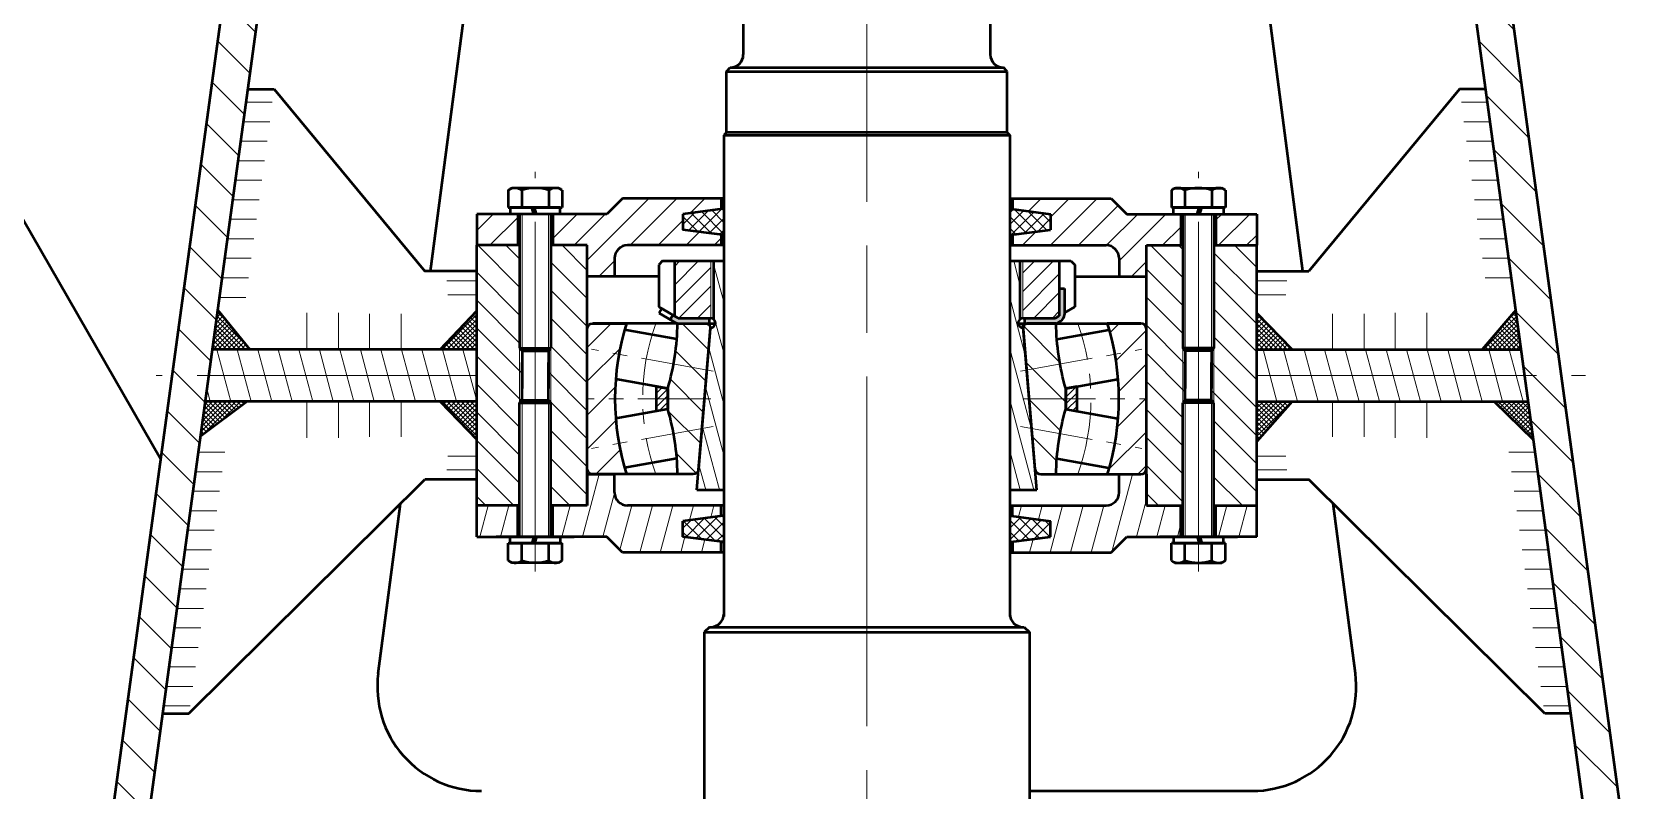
# Model space of a CAD drawing. Header units: millimetres. Extents: x 17368 to 100025, y -24769 to 12950.
# Drawn here: x 45506 to 45583, y -8943.1 to -8906.7 of the extents above; entities that cross this region are included whole.
import ezdxf

# ---------------------------------------------------------------- set-up
doc = ezdxf.new("R2010")
doc.units = ezdxf.units.MM
doc.header["$LTSCALE"] = 2.8
for name, pattern in [('AM_ISO08W050', [18, 12, -1.5, 3, -1.5]), ('AM_ISO08W050x2', [9, 6, -0.75, 1.5, -0.75]), ('CENTER', [2, 1.25, -0.25, 0.25, -0.25])]:
    doc.linetypes.add(name, pattern=pattern)
doc.layers.get('0').update_dxf_attribs({"lineweight": 50})
for name, color, linetype, lineweight in [('AM_0', 7, 'Continuous', 50), ('AM_0N', 7, 'Continuous', 50), ('AM_4', 3, 'Continuous', 15), ('AM_4N', 3, 'Continuous', 15), ('AM_7N', 4, 'AM_ISO08W050', 15), ('bear1', 7, 'Continuous', 15), ('bear2', 7, 'CENTER', 15), ('bhatch', 5, 'Continuous', 15), ('dim', 7, 'Continuous', 15), ('draw', 7, 'Continuous', 15), ('细实线', 5, 'Continuous', 15)]:
    doc.layers.add(name, color=color, linetype=linetype, lineweight=lineweight)
pattern_1 = [(45, (41615.1052, -8536.6062), (-0.280633004, 0.280633004), []), (135, (41615.1052, -8536.6062), (-0.280633004, -0.280633004), [])]
pattern_2 = [(135, (45546.1627, -8927.935), (-0.81384, -0.81384), [])]
pattern_3 = [(225, (45546.1627, -8927.93495), (0.162767, -0.162767), [])]
pattern_4 = [(225, (45546.1627, -8927.935), (0.81384, -0.81384), [])]

msp = doc.modelspace()

# ---------------------------------------------------------------- hatches: boundary and pattern name
at = {"layer": 'bear1', "lineweight": 15}
h = msp.add_hatch(dxfattribs=at)
h.set_pattern_fill('ANSI31', color=256, scale=0.3625, angle=180, style=0)
h.set_pattern_definition(pattern_4)
edge = h.paths.add_edge_path()
edge.add_arc((45546.16271, -8924.30995), 12.10417, 162.5734075, 197.4265925)
edge.add_line((45534.6141, -8927.93495), (45532.98771, -8927.93495))
edge.add_arc((45532.98771, -8927.67245), 0.2625, 180, 270, ccw=False)
edge.add_line((45532.72521, -8927.67245), (45532.72521, -8920.94745))
edge.add_arc((45532.98771, -8920.94745), 0.2625, 90, 180, ccw=False)
edge.add_line((45532.98771, -8920.68495), (45534.6141, -8920.68495))
h = msp.add_hatch(dxfattribs=at)
h.set_pattern_fill('ANSI31', color=256, scale=0.3625, angle=90, style=0)
h.set_pattern_definition(pattern_2)
edge = h.paths.add_edge_path()
edge.add_arc((45524.96118, -8928.12294), 12.10417, 360.8898827, 375.9246285)
edge.add_line((45536.60083, -8924.80188), (45536.60083, -8923.81801))
edge.add_arc((45524.96118, -8920.49696), 12.10417, 344.0753715, 359.1101173)
edge.add_line((45537.06389, -8920.68495), (45538.40021, -8920.68495))
edge.add_arc((45538.40021, -8920.92649), 0.24154, -4.9791058, 90, ccw=False)
edge.add_line((45538.64083, -8920.94745), (45538.08041, -8927.67245))
edge.add_arc((45537.79513, -8927.64868), 0.28628, 270.1824216, 355.2363583, ccw=False)
edge.add_line((45537.79604, -8927.93495), (45537.06389, -8927.93495))
h = msp.add_hatch(dxfattribs=at)
h.set_pattern_fill('ANSI31', color=256, scale=0.3625, angle=90, style=0)
h.set_pattern_definition(pattern_2)
edge = h.paths.add_edge_path()
edge.add_arc((45567.36423, -8928.12294), 12.10417, 164.0753715, 179.1101173, ccw=False)
edge.add_line((45555.72458, -8924.80188), (45555.72458, -8923.81801))
edge.add_arc((45567.36423, -8920.49696), 12.10417, 180.8898827, 195.9246285, ccw=False)
edge.add_line((45555.26152, -8920.68495), (45553.92521, -8920.68495))
edge.add_arc((45553.92521, -8920.92649), 0.24154, 90, 184.9791058)
edge.add_line((45553.68458, -8920.94745), (45554.245, -8927.67245))
edge.add_arc((45554.53028, -8927.64868), 0.28628, 184.7636417, 269.8175784)
edge.add_line((45554.52937, -8927.93495), (45555.26152, -8927.93495))
h = msp.add_hatch(dxfattribs=at)
h.set_pattern_fill('ANSI31', color=256, scale=0.3625, angle=180, style=0)
h.set_pattern_definition(pattern_4)
edge = h.paths.add_edge_path()
edge.add_arc((45546.16271, -8924.30995), 12.10417, 342.5734075, 377.4265925, ccw=False)
edge.add_line((45557.71131, -8927.93495), (45559.33771, -8927.93495))
edge.add_arc((45559.33771, -8927.67245), 0.2625, 270, 360)
edge.add_line((45559.60021, -8927.67245), (45559.60021, -8920.94745))
edge.add_arc((45559.33771, -8920.94745), 0.2625, 360, 450)
edge.add_line((45559.33771, -8920.68495), (45557.71131, -8920.68495))
h = msp.add_hatch(dxfattribs=at)
h.set_pattern_fill('ANSI31', color=256, scale=0.0725, angle=180, style=0)
h.set_pattern_definition(pattern_3)
h.paths.add_polyline_path([(45536.60083, -8924.80188), (45536.05854, -8924.89941), (45536.05854, -8923.72049), (45536.60083, -8923.81801)])
h = msp.add_hatch(dxfattribs=at)
h.set_pattern_fill('ANSI31', color=256, scale=0.0725, angle=180, style=0)
h.set_pattern_definition(pattern_3)
h.paths.add_polyline_path([(45555.72458, -8924.80188), (45556.26687, -8924.89941), (45556.26687, -8923.72049), (45555.72458, -8923.81801)])
at = {"layer": 'bhatch', "lineweight": 15}
h = msp.add_hatch(dxfattribs=at)
h.set_pattern_fill('ANSI31', color=256, scale=0.5, angle=90, style=0)
h.set_pattern_definition([(135, (-21993.8874, -4614.7845), (-1.122532015, -1.122532015), [])])
h.paths.add_polyline_path([(45523.50195, -8857.52245), (45521.73574, -8857.52245), (45517.65176, -8887.45995), (45519.41797, -8887.45995)])
h.paths.add_polyline_path([(45519.41797, -8887.45995), (45517.65176, -8887.45995), (45512.77827, -8923.18495), (45514.54448, -8923.18495)])
h.paths.add_polyline_path([(45509.28771, -8948.77245), (45511.05392, -8948.77245), (45514.54448, -8923.18495), (45512.77827, -8923.18495)])
h.paths.add_polyline_path([(45579.54715, -8923.18495), (45577.78094, -8923.18495), (45581.2715, -8948.77245), (45583.03771, -8948.77245)])
h.paths.add_polyline_path([(45577.78094, -8923.18495), (45579.54715, -8923.18495), (45570.58968, -8857.52245), (45568.82347, -8857.52245)])
at = {"layer": 'draw', "lineweight": 15}
h = msp.add_hatch(dxfattribs=at)
h.set_pattern_fill('ANSI37', color=256, scale=0.125, style=0)
h.set_pattern_definition(pattern_1)
h.paths.add_polyline_path([(45553.10021, -8915.18495), (45553.03771, -8915.18495), (45553.03771, -8916.43495), (45553.10021, -8916.43495), (45554.99914, -8916.18495), (45554.99914, -8915.43495)])
h.paths.add_polyline_path([(45537.32627, -8916.18495), (45539.22521, -8916.43495), (45539.28771, -8916.43495), (45539.28771, -8915.18495), (45539.22521, -8915.18495), (45537.32627, -8915.43495)])
for points in [[(45555.47521, -8920.57929), (45555.29219, -8920.68495), (45553.74171, -8920.68495), (45553.74171, -8920.43495), (45555.22521, -8920.43495), (45555.41271, -8920.3267), (45555.41452, -8919.00583), (45555.6627, -8919.00582), (45555.66271, -8920.25453, -0.26794919)], [(45537.10021, -8920.43495), (45536.84321, -8920.28657), (45536.71821, -8920.50308), (45537.03322, -8920.68495), (45537.06389, -8920.68495), (45538.40021, -8920.68495), (45538.5837, -8920.68495), (45538.5837, -8920.43495)]]:
    msp.add_hatch(color=256, dxfattribs=at).paths.add_polyline_path(points)
h = msp.add_hatch(dxfattribs=at)
h.set_pattern_fill('ANSI37', color=256, scale=0.125, style=0)
h.set_pattern_definition(pattern_1)
h.paths.add_polyline_path([(45537.32627, -8930.18495), (45537.32627, -8930.93495), (45539.22521, -8931.18495), (45539.28771, -8931.18495), (45539.28771, -8929.93495), (45539.22521, -8929.93495)])
h.paths.add_polyline_path([(45553.10021, -8929.93495), (45553.03771, -8929.93495), (45553.03771, -8931.18495), (45553.10021, -8931.18495), (45554.99914, -8930.93495), (45554.99914, -8930.18495)])
at = {"layer": '细实线', "lineweight": 15}
h = msp.add_hatch(dxfattribs=at)
h.set_pattern_fill('ANSI31', color=256, scale=0.3, style=0)
h.set_pattern_definition([(45, (-21993.8874, -4614.7845), (-0.673519209, 0.673519209), [])])
h.paths.add_polyline_path([(45527.41271, -8915.43495), (45527.41271, -8916.93495), (45529.22521, -8916.93495), (45529.38146, -8916.93495), (45529.38146, -8915.43495)])
h.paths.add_polyline_path([(45539.16271, -8916.93495), (45539.16271, -8916.42672), (45537.32627, -8916.18495), (45537.32627, -8915.43495), (45539.16271, -8915.19318), (45539.16271, -8914.68495), (45534.41271, -8914.68495), (45533.66271, -8915.43495), (45531.06896, -8915.43495), (45531.06896, -8916.93495), (45532.72521, -8916.93495), (45532.72521, -8918.43495), (45534.03771, -8918.43495), (45534.03771, -8917.55995, -0.41421356), (45534.66271, -8916.93495)])
h.paths.add_polyline_path([(45557.66271, -8916.93495, -0.41421356), (45558.28771, -8917.55995), (45558.28771, -8918.43495), (45559.60021, -8918.43495), (45559.60021, -8916.93495), (45561.25646, -8916.93495), (45561.25646, -8915.43495), (45558.66271, -8915.43495), (45557.91271, -8914.68495), (45553.16271, -8914.68495), (45553.16271, -8915.19318), (45554.99914, -8915.43495), (45554.99914, -8916.18495), (45553.16271, -8916.42672), (45553.16271, -8916.93495)])
h.paths.add_polyline_path([(45562.94396, -8915.43495), (45562.94396, -8916.93495), (45563.97521, -8916.93495), (45564.91271, -8916.93495), (45564.91271, -8915.43495)])
h = msp.add_hatch(dxfattribs=at)
h.set_pattern_fill('ANSI31', color=256, scale=0.3, angle=90, style=0)
h.set_pattern_definition([(135, (-21993.8874, -4614.7845), (-0.673519209, -0.673519209), [])])
h.paths.add_polyline_path([(45527.41271, -8929.43495), (45529.43771, -8929.43495), (45529.47521, -8929.4133), (45529.47521, -8924.49745), (45529.47521, -8923.18495), (45529.47521, -8916.9566), (45529.43771, -8916.93495), (45528.35021, -8916.93495), (45527.41271, -8916.93495)])
h.paths.add_polyline_path([(45530.97521, -8921.87245), (45530.97521, -8923.18495), (45530.97521, -8929.4133), (45531.01271, -8929.43495), (45532.72521, -8929.43495), (45532.72521, -8916.93495), (45531.01271, -8916.93495), (45530.97521, -8916.9566)])
h.paths.add_polyline_path([(45529.47521, -8923.18495), (45529.47521, -8924.49745), (45529.59361, -8924.37245), (45529.59361, -8922.55995), (45529.59361, -8921.99745), (45529.47521, -8921.87245)])
h.paths.add_polyline_path([(45530.97521, -8921.87245), (45530.8568, -8921.99745), (45530.8568, -8923.80995), (45530.8568, -8924.37245), (45530.97521, -8924.49745), (45530.97521, -8923.18495)])
h.paths.add_polyline_path([(45561.35021, -8916.9566), (45561.31271, -8916.93495), (45559.60021, -8916.93495), (45559.60021, -8929.43495), (45561.31271, -8929.43495), (45561.35021, -8929.4133), (45561.35021, -8924.49745), (45561.35021, -8923.18495)])
h.paths.add_polyline_path([(45562.85021, -8921.87245), (45562.85021, -8923.18495), (45562.85021, -8929.4133), (45562.88771, -8929.43495), (45564.91271, -8929.43495), (45564.91271, -8916.93495), (45563.10021, -8916.93495), (45562.88771, -8916.93495), (45562.85021, -8916.9566)])
h.paths.add_polyline_path([(45561.46861, -8922.55995), (45561.46861, -8921.99745), (45561.35021, -8921.87245), (45561.35021, -8923.18495), (45561.35021, -8924.49745), (45561.46861, -8924.37245)])
h.paths.add_polyline_path([(45562.7318, -8923.80995), (45562.7318, -8924.37245), (45562.85021, -8924.49745), (45562.85021, -8923.18495), (45562.85021, -8921.87245), (45562.7318, -8921.99745)])
h = msp.add_hatch(dxfattribs=at)
h.set_pattern_fill('ANSI31', color=256, scale=0.2, style=0)
h.set_pattern_definition([(45, (-21993.8874, -4614.7845), (-0.449012806, 0.449012806), [])])
h.paths.add_polyline_path([(45555.41271, -8917.68495), (45553.74171, -8917.68495), (45553.66271, -8917.73056), (45553.66271, -8920.38934), (45553.74171, -8920.43495), (45555.22521, -8920.43495), (45555.41271, -8920.3267)])
h.paths.add_polyline_path([(45538.66271, -8917.73056), (45538.5837, -8917.68495), (45536.91271, -8917.68495), (45536.91271, -8920.3267), (45537.10021, -8920.43495), (45538.5837, -8920.43495), (45538.66271, -8920.38934)])
h = msp.add_hatch(dxfattribs=at)
h.set_pattern_fill('ANSI31', color=256, scale=0.2, angle=60, style=0)
h.set_pattern_definition([(105, (-21993.8874, -4614.7845), (-0.6133628997, -0.1643500936), [])])
h.paths.add_polyline_path([(45539.28771, -8917.68495), (45538.80021, -8917.68495), (45538.80021, -8920.48756, -0.71666069), (45538.64499, -8920.89753), (45538.64098, -8920.94564, -0.00188028), (45538.64083, -8920.94745), (45537.99604, -8928.68495), (45539.28771, -8928.68495)])
h.paths.add_polyline_path([(45553.68458, -8920.94745, -0.00188028), (45553.68443, -8920.94564), (45553.68042, -8920.89753, -0.71666069), (45553.52521, -8920.48756), (45553.52521, -8917.68495), (45553.03771, -8917.68495), (45553.03771, -8928.68495), (45554.32937, -8928.68495)])
h = msp.add_hatch(dxfattribs=at)
h.set_pattern_fill('ANSI37', color=256, scale=0.05, style=0)
h.set_pattern_definition([(45, (-21993.8874, -4614.7845), (-0.1122532015, 0.1122532015), []), (135, (-21993.8874, -4614.7845), (-0.1122532015, -0.1122532015), [])])
h.paths.add_polyline_path([(45514.97288, -8920.04461), (45514.715, -8921.93495), (45516.50727, -8921.93495)])
h.paths.add_polyline_path([(45514.37396, -8924.43495), (45514.14681, -8926.10006), (45516.38297, -8924.43495)])
h.paths.add_polyline_path([(45527.41271, -8920.08638), (45525.65896, -8921.93495), (45527.41271, -8921.93495)])
h.paths.add_polyline_path([(45525.65801, -8924.43495), (45527.41271, -8926.26029), (45527.41271, -8924.43495)])
h.paths.add_polyline_path([(45564.91271, -8921.93495), (45566.61042, -8921.93495), (45564.91271, -8920.19119)])
h.paths.add_polyline_path([(45564.91271, -8924.43495), (45564.91271, -8926.36512), (45566.61042, -8924.43495)])
h.paths.add_polyline_path([(45575.7445, -8921.93495), (45577.61042, -8921.93495), (45577.35255, -8920.04467)])
h.paths.add_polyline_path([(45576.31041, -8924.43495), (45578.20245, -8926.27484), (45577.95146, -8924.43495)])
h = msp.add_hatch(dxfattribs=at)
h.set_pattern_fill('ANSI31', color=256, scale=0.3, angle=60, style=0)
h.set_pattern_definition([(105, (-21993.8874, -4614.7845), (-0.92004435, -0.24652514), [])])
h.paths.add_polyline_path([(45514.54448, -8923.18495), (45514.37396, -8924.43495), (45527.41271, -8924.43495), (45527.41271, -8923.18495)])
h.paths.add_polyline_path([(45514.715, -8921.93495), (45514.54448, -8923.18495), (45527.41271, -8923.18495), (45527.41271, -8921.93495)])
h.paths.add_polyline_path([(45577.78094, -8923.18495), (45577.61042, -8921.93495), (45564.91271, -8921.93495), (45564.91271, -8923.18495)])
h.paths.add_polyline_path([(45577.95146, -8924.43495), (45577.78094, -8923.18495), (45564.91271, -8923.18495), (45564.91271, -8924.43495)])
h = msp.add_hatch(dxfattribs=at)
h.set_pattern_fill('ANSI31', color=256, scale=0.3, angle=30, style=0)
h.set_pattern_definition([(75, (-21993.8874, -4614.7845), (-0.92004435, 0.24652514), [])])
h.paths.add_polyline_path([(45529.38146, -8929.43495), (45527.41271, -8929.43495), (45527.41271, -8930.93495), (45529.38146, -8930.93495)])
h.paths.add_polyline_path([(45537.32627, -8930.18495), (45539.16271, -8929.94318), (45539.16271, -8929.43495), (45534.66271, -8929.43495, -0.41421356), (45534.03771, -8928.80995), (45534.03771, -8927.93495), (45532.98771, -8927.93495), (45532.72521, -8927.93495), (45532.72521, -8929.43495), (45531.06896, -8929.43495), (45531.06896, -8930.93495), (45532.10021, -8930.93495), (45533.66271, -8930.93495), (45534.41271, -8931.68495), (45539.16271, -8931.68495), (45539.16271, -8931.17672), (45537.32627, -8930.93495)])
h.paths.add_polyline_path([(45561.25646, -8929.43495), (45559.60021, -8929.43495), (45559.60021, -8927.67245, -0.41421356), (45559.33771, -8927.93495), (45558.28771, -8927.93495), (45558.28771, -8928.80995, -0.41421356), (45557.66271, -8929.43495), (45553.16271, -8929.43495), (45553.16271, -8929.94318), (45554.99914, -8930.18495), (45554.99914, -8930.93495), (45553.16271, -8931.17672), (45553.16271, -8931.68495), (45557.91271, -8931.68495), (45558.66271, -8930.93495), (45561.25646, -8930.93495)])
h.paths.add_polyline_path([(45564.91271, -8929.43495), (45562.94396, -8929.43495), (45562.94396, -8930.93495), (45564.91271, -8930.93495)])

# ---------------------------------------------------------------- linework, layer by layer
for p, q in [((45509.28771, -8948.77245), (45521.73574, -8857.52245)), ((45511.05392, -8948.77245), (45523.50195, -8857.52245)), ((45581.2715, -8948.77245), (45568.82347, -8857.52245)), ((45583.03771, -8948.77245), (45570.58968, -8857.52245)), ((45525.1981, -8918.18495), (45531.80918, -8867.50074)), ((45567.12732, -8918.18495), (45560.51624, -8867.50074)), ((45552.10021, -8887.52245), (45552.10021, -8907.77245)), ((45490.43835, -8889.33495), (45512.22908, -8927.21083)), ((45540.22521, -8905.64745), (45540.22521, -8907.77245)), ((45516.42021, -8909.43495), (45517.67021, -8909.43495)), ((45517.67021, -8909.43495), (45524.91271, -8918.18495)), ((45574.65521, -8909.43495), (45567.41271, -8918.18495)), ((45575.90521, -8909.43495), (45574.65521, -8909.43495)), ((45539.41271, -8911.52245), (45539.28771, -8911.64745)), ((45539.28771, -8911.64745), (45539.28771, -8934.77245)), ((45552.91271, -8911.52245), (45553.03771, -8911.64745)), ((45553.03771, -8911.64745), (45553.03771, -8934.77245)), ((45539.16271, -8914.68495), (45539.16271, -8915.19318)), ((45553.16271, -8914.68495), (45553.16271, -8915.19318)), ((45553.10021, -8915.18495), (45553.03771, -8915.18495)), ((45539.16271, -8916.42672), (45539.16271, -8916.93495)), ((45553.10021, -8916.43495), (45553.03771, -8916.43495)), ((45553.16271, -8916.42672), (45553.16271, -8916.93495)), ((45527.41271, -8929.43495), (45527.41271, -8916.93495)), ((45532.72521, -8929.43495), (45532.72521, -8916.93495)), ((45559.60021, -8929.43495), (45559.60021, -8916.93495)), ((45564.91271, -8929.43495), (45564.91271, -8916.93495)), ((45536.35021, -8917.68495), (45536.16271, -8917.87245)), ((45536.16271, -8917.87245), (45536.16271, -8919.89368)), ((45536.35021, -8917.68495), (45539.28771, -8917.68495)), ((45536.91271, -8917.68495), (45536.91271, -8920.3267)), ((45538.80021, -8917.68495), (45538.80021, -8920.48756)), ((45553.03771, -8917.68495), (45555.97521, -8917.68495)), ((45553.52521, -8917.68495), (45553.52521, -8920.48756)), ((45555.41271, -8917.68495), (45555.41271, -8920.3267)), ((45555.97521, -8917.68495), (45556.16271, -8917.87245)), ((45556.16271, -8917.87245), (45556.16271, -8919.89368)), ((45527.41271, -8918.18495), (45524.91271, -8918.18495)), ((45564.91271, -8918.18495), (45567.41271, -8918.18495)), ((45555.41271, -8919.00582), (45555.6627, -8919.00617)), ((45555.6627, -8919.00617), (45555.66271, -8920.25453)), ((45514.97288, -8920.04461), (45516.50727, -8921.93495)), ((45525.65896, -8921.93495), (45527.41271, -8920.08637)), ((45537.10021, -8920.43495), (45536.16271, -8919.89368)), ((45536.31146, -8919.97495), (45536.18446, -8920.19492)), ((45537.03322, -8920.68495), (45536.18446, -8920.19492)), ((45537.10021, -8920.43495), (45536.30946, -8919.97841)), ((45536.84321, -8920.28657), (45536.71821, -8920.50308)), ((45537.10021, -8920.43495), (45538.66271, -8920.43495)), ((45537.10021, -8920.43495), (45538.66271, -8920.43495)), ((45538.5837, -8920.43495), (45538.5837, -8920.68495)), ((45553.66271, -8920.43495), (45555.22521, -8920.43495)), ((45553.66271, -8920.43495), (45555.22521, -8920.43495)), ((45553.74171, -8920.43495), (45553.74171, -8920.68495)), ((45555.22521, -8920.43495), (45555.41271, -8920.3267)), ((45555.66271, -8920.18236), (45556.16271, -8919.89368)), ((45566.61042, -8921.93495), (45564.91271, -8920.19119)), ((45577.35255, -8920.04467), (45575.7445, -8921.93495)), ((45537.99604, -8928.68495), (45538.64499, -8920.89753)), ((45538.40021, -8920.68495), (45538.88374, -8920.68495)), ((45553.44167, -8920.68495), (45555.29219, -8920.68495)), ((45554.32937, -8928.68495), (45553.66271, -8920.68495)), ((45555.29219, -8920.68495), (45555.47521, -8920.57929)), ((45527.41271, -8921.93495), (45514.715, -8921.93495)), ((45564.91271, -8921.93495), (45577.61042, -8921.93495)), ((45516.38297, -8924.43495), (45514.14681, -8926.10006)), ((45527.41271, -8924.43495), (45514.37396, -8924.43495)), ((45525.65801, -8924.43495), (45527.41271, -8926.2603)), ((45564.91271, -8924.43495), (45577.95146, -8924.43495)), ((45566.61042, -8924.43495), (45564.91271, -8926.36512)), ((45576.31041, -8924.43495), (45578.20245, -8926.27484)), ((45513.57771, -8939.43495), (45524.91271, -8928.18495)), ((45527.41271, -8928.18495), (45524.91271, -8928.18495)), ((45537.99604, -8928.68495), (45539.28771, -8928.68495)), ((45553.03771, -8928.68495), (45554.32937, -8928.68495)), ((45564.91271, -8928.18495), (45567.41271, -8928.18495)), ((45578.74771, -8939.43495), (45567.41271, -8928.18495)), ((45522.67861, -8937.50074), (45523.7422, -8929.34668)), ((45569.64681, -8937.50074), (45568.58322, -8929.34668)), ((45553.10021, -8929.93495), (45553.03771, -8929.93495)), ((45527.41271, -8930.93495), (45532.10021, -8930.93495)), ((45553.10021, -8931.18495), (45553.03771, -8931.18495)), ((45564.91271, -8930.93495), (45560.22521, -8930.93495)), ((45538.60021, -8935.27245), (45538.35021, -8935.52245)), ((45538.35021, -8935.52245), (45553.97521, -8935.52245)), ((45538.60021, -8935.27245), (45553.72521, -8935.27245)), ((45553.72521, -8935.27245), (45553.97521, -8935.52245)), ((45512.32771, -8939.43495), (45513.57771, -8939.43495)), ((45579.99771, -8939.43495), (45578.74771, -8939.43495)), ((45553.97521, -8943.14745), (45564.6888, -8943.14745))]:
    msp.add_line(p, q)
at = {"color": 7}
for p, q in [((45539.41271, -8908.58495), (45539.60021, -8908.39745)), ((45539.41271, -8911.52245), (45539.41271, -8908.58495)), ((45539.41271, -8908.58495), (45552.91271, -8908.58495)), ((45539.60021, -8908.39745), (45552.72521, -8908.39745)), ((45552.91271, -8908.58495), (45552.72521, -8908.39745)), ((45552.91271, -8911.52245), (45552.91271, -8908.58495)), ((45539.28771, -8911.64745), (45553.03771, -8911.64745)), ((45552.91271, -8911.52245), (45539.41271, -8911.52245)), ((45534.41271, -8914.68495), (45533.66271, -8915.43495)), ((45539.28771, -8914.68495), (45534.41271, -8914.68495)), ((45553.03771, -8914.68495), (45557.91271, -8914.68495)), ((45557.91271, -8914.68495), (45558.66271, -8915.43495)), ((45527.41271, -8915.43495), (45527.41271, -8916.93495)), ((45533.66271, -8915.43495), (45527.41271, -8915.43495)), ((45539.22521, -8915.18495), (45537.32627, -8915.43495)), ((45537.32627, -8915.43495), (45537.32627, -8916.18495)), ((45539.22521, -8915.18495), (45539.28771, -8915.18495)), ((45553.10021, -8915.18495), (45554.99914, -8915.43495)), ((45554.99914, -8915.43495), (45554.99914, -8916.18495)), ((45558.66271, -8915.43495), (45563.97521, -8915.43495)), ((45558.66271, -8915.43495), (45564.91271, -8915.43495)), ((45564.91271, -8915.43495), (45564.91271, -8916.93495)), ((45539.22521, -8916.43495), (45537.32627, -8916.18495)), ((45539.22521, -8916.43495), (45539.28771, -8916.43495)), ((45553.10021, -8916.43495), (45554.99914, -8916.18495)), ((45529.22521, -8916.93495), (45527.41271, -8916.93495)), ((45529.47521, -8916.93495), (45528.35021, -8916.93495)), ((45532.72521, -8916.93495), (45530.97521, -8916.93495)), ((45532.72521, -8916.93495), (45531.22521, -8916.93495)), ((45539.28771, -8916.93495), (45534.66271, -8916.93495)), ((45553.03771, -8916.93495), (45557.66271, -8916.93495)), ((45559.60021, -8916.93495), (45561.10021, -8916.93495)), ((45559.60021, -8916.93495), (45561.35021, -8916.93495)), ((45562.85021, -8916.93495), (45563.97521, -8916.93495)), ((45563.10021, -8916.93495), (45564.91271, -8916.93495)), ((45534.03771, -8917.55995), (45534.03771, -8918.43495)), ((45558.28771, -8917.55995), (45558.28771, -8918.43495)), ((45536.16271, -8918.43495), (45532.72521, -8918.43495)), ((45556.16271, -8918.43495), (45559.60021, -8918.43495)), ((45532.72521, -8927.93495), (45532.72521, -8929.43495)), ((45532.72521, -8927.93495), (45534.03771, -8927.93495)), ((45534.03771, -8928.80995), (45534.03771, -8927.93495)), ((45558.28771, -8928.80995), (45558.28771, -8927.93495)), ((45559.60021, -8927.93495), (45559.60021, -8929.43495)), ((45527.41271, -8930.93495), (45527.41271, -8929.43495)), ((45529.47521, -8929.43495), (45527.41271, -8929.43495)), ((45532.72521, -8929.43495), (45530.97521, -8929.43495)), ((45539.28771, -8929.43495), (45534.66271, -8929.43495)), ((45539.16271, -8929.93495), (45539.16271, -8929.43495)), ((45553.03771, -8929.43495), (45557.66271, -8929.43495)), ((45553.16271, -8929.93495), (45553.16271, -8929.43495)), ((45559.60021, -8929.43495), (45561.35021, -8929.43495)), ((45562.85021, -8929.43495), (45564.91271, -8929.43495)), ((45564.91271, -8930.93495), (45564.91271, -8929.43495)), ((45539.22521, -8929.93495), (45537.32627, -8930.18495)), ((45537.32627, -8930.93495), (45537.32627, -8930.18495)), ((45539.22521, -8929.93495), (45539.28771, -8929.93495)), ((45553.10021, -8929.93495), (45554.99914, -8930.18495)), ((45554.99914, -8930.93495), (45554.99914, -8930.18495)), ((45533.66271, -8930.93495), (45528.35021, -8930.93495)), ((45534.41271, -8931.68495), (45533.66271, -8930.93495)), ((45539.22521, -8931.18495), (45537.32627, -8930.93495)), ((45539.16271, -8931.68495), (45539.16271, -8931.18495)), ((45539.22521, -8931.18495), (45539.28771, -8931.18495)), ((45553.10021, -8931.18495), (45554.99914, -8930.93495)), ((45553.16271, -8931.18495), (45553.16271, -8931.68495)), ((45557.91271, -8931.68495), (45558.66271, -8930.93495)), ((45558.66271, -8930.93495), (45563.97521, -8930.93495)), ((45539.28771, -8931.68495), (45534.41271, -8931.68495)), ((45553.03771, -8931.68495), (45557.91271, -8931.68495))]:
    msp.add_line(p, q, dxfattribs=at)
for points in [[(45534.6141, -8920.68495, 0.15325901), (45534.6141, -8927.93495), (45532.98771, -8927.93495, -0.41421356), (45532.72521, -8927.67245), (45532.72521, -8920.94745, -0.41421356), (45532.98771, -8920.68495)], [(45537.06389, -8927.93495, 0.06569572), (45536.60083, -8924.80188), (45536.60083, -8923.81801, 0.06569572), (45537.06389, -8920.68495), (45538.40021, -8920.68495, -0.43990172), (45538.64083, -8920.94745), (45538.08041, -8927.67245, -0.38914969), (45537.79604, -8927.93495)], [(45555.26152, -8927.93495, -0.06569572), (45555.72458, -8924.80188), (45555.72458, -8923.81801, -0.06569572), (45555.26152, -8920.68495), (45553.92521, -8920.68495, 0.43990172), (45553.68458, -8920.94745), (45554.245, -8927.67245, 0.38914969), (45554.52937, -8927.93495)], [(45557.71131, -8920.68495, -0.15325901), (45557.71131, -8927.93495), (45559.33771, -8927.93495, 0.41421356), (45559.60021, -8927.67245), (45559.60021, -8920.94745, 0.41421356), (45559.33771, -8920.68495)]]:
    msp.add_lwpolyline(points, format="xyb", close=True)
for points in [[(45537.06389, -8920.68495), (45532.98771, -8920.68495)], [(45537.0286, -8921.43951), (45534.52305, -8920.9889)], [(45555.26152, -8920.68495), (45559.33771, -8920.68495)], [(45555.29681, -8921.43951), (45557.80236, -8920.9889)], [(45536.60083, -8923.81801), (45534.09529, -8923.36741)], [(45555.72458, -8923.81801), (45558.23012, -8923.36741)], [(45536.60083, -8924.80188), (45534.09529, -8925.25249)], [(45555.72458, -8924.80188), (45558.23012, -8925.25249)], [(45537.0286, -8927.18039), (45534.52305, -8927.631)], [(45555.29681, -8927.18039), (45557.80236, -8927.631)], [(45537.06389, -8927.93495), (45532.98771, -8927.93495)], [(45555.26152, -8927.93495), (45559.33771, -8927.93495)]]:
    msp.add_lwpolyline(points)
for points in [[(45536.60083, -8924.80188), (45536.05854, -8924.89941), (45536.05854, -8923.72049), (45536.60083, -8923.81801)], [(45555.72458, -8924.80188), (45556.26687, -8924.89941), (45556.26687, -8923.72049), (45555.72458, -8923.81801)]]:
    msp.add_lwpolyline(points, close=True)
for centre, start, end in [((45539.60021, -8907.77245), 270, 0), ((45552.72521, -8907.77245), 180, 270), ((45534.66271, -8917.55995), 90, 180), ((45557.66271, -8917.55995), 0, 90), ((45534.66271, -8928.80995), 180, 270), ((45557.66271, -8928.80995), 270, 0)]:
    msp.add_arc(centre, 0.625, start, end, dxfattribs=at)
for centre, radius, start, end in [((45538.65304, -8920.66621), 0.23146, 266.7646712, 87.6056561), ((45553.67238, -8920.66621), 0.23146, 92.3943439, 273.2353288), ((45555.28771, -8920.25453), 0.375, 300, 0), ((45538.66271, -8934.64745), 0.625, 270, 0), ((45553.66271, -8934.64745), 0.625, 180, 270), ((45527.63661, -8938.14745), 5, 172.5684855, 270), ((45564.68881, -8938.14745), 5, 270, 7.4315145)]:
    msp.add_arc(centre, radius, start, end)
at = {"layer": 'AM_0', "extrusion": (1, -1.83691e-16, 0)}
for p, q in [((45529.38146, -8915.43495), (45529.38146, -8916.93495)), ((45529.59361, -8921.99745), (45529.59361, -8923.80995)), ((45530.8568, -8921.99745), (45530.8568, -8923.80995))]:
    msp.add_line(p, q, dxfattribs=at)
at = {"layer": 'AM_0', "extrusion": (1, 1.42047e-13, 0)}
msp.add_line((45531.06896, -8915.43495), (45531.06896, -8916.93495), dxfattribs=at)
at = {"layer": 'AM_0', "extrusion": (-1, 3.48235e-13, 0)}
msp.add_line((45561.25646, -8915.43495), (45561.25646, -8916.93495), dxfattribs=at)
at = {"layer": 'AM_0', "extrusion": (-1, 2.06004e-13, 0)}
for p, q in [((45562.94396, -8915.43495), (45562.94396, -8916.93495)), ((45561.46861, -8921.99745), (45561.46861, -8923.80995)), ((45562.7318, -8921.99745), (45562.7318, -8923.80995))]:
    msp.add_line(p, q, dxfattribs=at)
at = {"layer": 'AM_0'}
for p, q in [((45529.47521, -8916.9566), (45529.43771, -8916.93495)), ((45530.97521, -8916.9566), (45531.01271, -8916.93495)), ((45561.35021, -8916.9566), (45561.31271, -8916.93495)), ((45562.85021, -8916.9566), (45562.88771, -8916.93495)), ((45529.47521, -8929.4133), (45529.43771, -8929.43495)), ((45530.97521, -8929.4133), (45531.01271, -8929.43495)), ((45561.35021, -8929.4133), (45561.31271, -8929.43495)), ((45562.85021, -8929.4133), (45562.88771, -8929.43495)), ((45538.35021, -8935.52245), (45538.35021, -8951.77245)), ((45553.97521, -8935.52245), (45553.97521, -9053.77245))]:
    msp.add_line(p, q, dxfattribs=at)
at = {"layer": 'AM_0', "extrusion": (1, -1.42047e-13, 0)}
for p, q in [((45529.59361, -8924.37245), (45529.59361, -8922.55995)), ((45530.8568, -8924.37245), (45530.8568, -8922.55995)), ((45529.38146, -8930.93495), (45529.38146, -8929.43495)), ((45531.06896, -8930.93495), (45531.06896, -8929.43495))]:
    msp.add_line(p, q, dxfattribs=at)
at = {"layer": 'AM_0', "extrusion": (-1, 6.41406e-14, 0)}
for p, q in [((45561.46861, -8924.37245), (45561.46861, -8922.55995)), ((45562.7318, -8924.37245), (45562.7318, -8922.55995)), ((45561.25646, -8930.93495), (45561.25646, -8929.43495)), ((45562.94396, -8930.93495), (45562.94396, -8929.43495))]:
    msp.add_line(p, q, dxfattribs=at)
at = {"layer": 'AM_0N', "extrusion": (0.5, -0.866025, 0)}
for p, q in [((45528.92583, -8914.28562), (45529.10021, -8914.18495)), ((45560.80083, -8914.28562), (45560.97521, -8914.18495))]:
    msp.add_line(p, q, dxfattribs=at)
at = {"layer": 'AM_0N', "extrusion": (1, -1.83691e-16, 0)}
for p, q in [((45528.92583, -8914.28562), (45528.92583, -8915.12245)), ((45529.57535, -8914.28562), (45529.57535, -8915.12245)), ((45530.87506, -8914.28562), (45530.87506, -8915.12245)), ((45531.52458, -8914.28562), (45531.52458, -8915.12245)), ((45529.02521, -8915.12245), (45529.02521, -8915.43495)), ((45529.47521, -8915.43495), (45529.47521, -8921.87245)), ((45530.97521, -8915.43495), (45530.97521, -8921.87245)), ((45531.42521, -8915.43495), (45531.42521, -8915.12245))]:
    msp.add_line(p, q, dxfattribs=at)
at = {"layer": 'AM_0N', "extrusion": (-1.83691e-16, -1, 0)}
for p, q in [((45531.35021, -8914.18495), (45529.10021, -8914.18495)), ((45528.92583, -8915.12245), (45529.47521, -8915.12245)), ((45530.06117, -8915.12245), (45529.02521, -8915.12245)), ((45530.97521, -8915.12245), (45529.47521, -8915.12245)), ((45529.47521, -8915.12245), (45530.97521, -8915.12245)), ((45531.42521, -8915.12245), (45530.18617, -8915.12245)), ((45530.97521, -8915.12245), (45531.52458, -8915.12245)), ((45529.47521, -8921.87245), (45530.97521, -8921.87245)), ((45529.6094, -8921.99745), (45529.59361, -8921.99745)), ((45529.60021, -8921.99745), (45530.85021, -8921.99745)), ((45529.6094, -8921.99745), (45530.84101, -8921.99745)), ((45530.8568, -8921.99745), (45530.84101, -8921.99745))]:
    msp.add_line(p, q, dxfattribs=at)
at = {"layer": 'AM_0N', "extrusion": (-0.5, -0.866025, 0)}
for p, q in [((45531.52458, -8914.28562), (45531.35021, -8914.18495)), ((45563.39958, -8914.28562), (45563.22521, -8914.18495))]:
    msp.add_line(p, q, dxfattribs=at)
at = {"layer": 'AM_0N', "extrusion": (-1, 2.06004e-13, 0)}
for p, q in [((45560.80083, -8914.28562), (45560.80083, -8915.12245)), ((45561.45035, -8914.28562), (45561.45035, -8915.12245)), ((45562.75006, -8914.28562), (45562.75006, -8915.12245)), ((45563.39958, -8914.28562), (45563.39958, -8915.12245)), ((45560.90021, -8915.43495), (45560.90021, -8915.12245)), ((45561.35021, -8915.43495), (45561.35021, -8921.87245)), ((45562.85021, -8915.43495), (45562.85021, -8921.87245)), ((45563.30021, -8915.12245), (45563.30021, -8915.43495))]:
    msp.add_line(p, q, dxfattribs=at)
at = {"layer": 'AM_0N', "extrusion": (-2.06004e-13, -1, 0)}
for p, q in [((45560.97521, -8914.18495), (45563.22521, -8914.18495)), ((45561.35021, -8915.12245), (45560.80083, -8915.12245)), ((45560.90021, -8915.12245), (45562.13924, -8915.12245)), ((45561.35021, -8915.12245), (45562.85021, -8915.12245)), ((45562.85021, -8915.12245), (45561.35021, -8915.12245)), ((45562.26424, -8915.12245), (45563.30021, -8915.12245)), ((45563.39958, -8915.12245), (45562.85021, -8915.12245)), ((45562.85021, -8921.87245), (45561.35021, -8921.87245)), ((45561.46861, -8921.99745), (45561.4844, -8921.99745)), ((45562.72521, -8921.99745), (45561.47521, -8921.99745)), ((45562.71601, -8921.99745), (45561.4844, -8921.99745)), ((45562.71601, -8921.99745), (45562.7318, -8921.99745))]:
    msp.add_line(p, q, dxfattribs=at)
at = {"layer": 'AM_0N', "extrusion": (-0.951057, -0.309017, 0)}
for p, q in [((45530.16271, -8915.43495), (45530.06117, -8915.12245)), ((45530.28771, -8915.43495), (45530.18617, -8915.12245))]:
    msp.add_line(p, q, dxfattribs=at)
at = {"layer": 'AM_0N', "extrusion": (0.951057, -0.309017, 0)}
for p, q in [((45562.03771, -8915.43495), (45562.13924, -8915.12245)), ((45562.16271, -8915.43495), (45562.26424, -8915.12245))]:
    msp.add_line(p, q, dxfattribs=at)
at = {"layer": 'AM_0N'}
for p, q in [((45529.47521, -8921.87245), (45529.59361, -8921.99745)), ((45530.8568, -8921.99745), (45530.97521, -8921.87245)), ((45561.46861, -8921.99745), (45561.35021, -8921.87245)), ((45562.85021, -8921.87245), (45562.7318, -8921.99745)), ((45529.47521, -8924.49745), (45529.59361, -8924.37245)), ((45530.8568, -8924.37245), (45530.97521, -8924.49745)), ((45561.46861, -8924.37245), (45561.35021, -8924.49745)), ((45562.85021, -8924.49745), (45562.7318, -8924.37245))]:
    msp.add_line(p, q, dxfattribs=at)
at = {"layer": 'AM_0N', "extrusion": (1, -1.42047e-13, 0)}
for p, q in [((45529.47521, -8930.93495), (45529.47521, -8924.49745)), ((45530.97521, -8930.93495), (45530.97521, -8924.49745)), ((45529.02521, -8931.24745), (45529.02521, -8930.93495)), ((45531.42521, -8930.93495), (45531.42521, -8931.24745)), ((45528.92583, -8932.08427), (45528.92583, -8931.24745)), ((45529.57535, -8932.08427), (45529.57535, -8931.24745)), ((45530.87506, -8932.08427), (45530.87506, -8931.24745)), ((45531.52458, -8932.08427), (45531.52458, -8931.24745))]:
    msp.add_line(p, q, dxfattribs=at)
at = {"layer": 'AM_0N', "extrusion": (1.42047e-13, 1, 0)}
for p, q in [((45529.47521, -8924.49745), (45530.97521, -8924.49745)), ((45529.6094, -8924.37245), (45529.59361, -8924.37245)), ((45529.60021, -8924.37245), (45530.85021, -8924.37245)), ((45529.6094, -8924.37245), (45530.84101, -8924.37245)), ((45530.8568, -8924.37245), (45530.84101, -8924.37245)), ((45528.92583, -8931.24745), (45529.47521, -8931.24745)), ((45530.06117, -8931.24745), (45529.02521, -8931.24745)), ((45530.97521, -8931.24745), (45529.47521, -8931.24745)), ((45529.47521, -8931.24745), (45530.97521, -8931.24745)), ((45531.42521, -8931.24745), (45530.18617, -8931.24745)), ((45530.97521, -8931.24745), (45531.52458, -8931.24745)), ((45531.35021, -8932.18495), (45529.10021, -8932.18495))]:
    msp.add_line(p, q, dxfattribs=at)
at = {"layer": 'AM_0N', "extrusion": (-1, 6.41406e-14, 0)}
for p, q in [((45561.35021, -8930.93495), (45561.35021, -8924.49745)), ((45562.85021, -8930.93495), (45562.85021, -8924.49745)), ((45560.90021, -8930.93495), (45560.90021, -8931.24745)), ((45563.30021, -8931.24745), (45563.30021, -8930.93495)), ((45560.80083, -8932.08427), (45560.80083, -8931.24745)), ((45561.45035, -8932.08427), (45561.45035, -8931.24745)), ((45562.75006, -8932.08427), (45562.75006, -8931.24745)), ((45563.39958, -8932.08427), (45563.39958, -8931.24745))]:
    msp.add_line(p, q, dxfattribs=at)
at = {"layer": 'AM_0N', "extrusion": (6.41406e-14, 1, 0)}
for p, q in [((45562.85021, -8924.49745), (45561.35021, -8924.49745)), ((45561.46861, -8924.37245), (45561.4844, -8924.37245)), ((45562.72521, -8924.37245), (45561.47521, -8924.37245)), ((45562.71601, -8924.37245), (45561.4844, -8924.37245)), ((45562.71601, -8924.37245), (45562.7318, -8924.37245)), ((45561.35021, -8931.24745), (45560.80083, -8931.24745)), ((45560.90021, -8931.24745), (45562.13924, -8931.24745)), ((45561.35021, -8931.24745), (45562.85021, -8931.24745)), ((45562.85021, -8931.24745), (45561.35021, -8931.24745)), ((45562.26424, -8931.24745), (45563.30021, -8931.24745)), ((45563.39958, -8931.24745), (45562.85021, -8931.24745)), ((45560.97521, -8932.18495), (45563.22521, -8932.18495))]:
    msp.add_line(p, q, dxfattribs=at)
at = {"layer": 'AM_0N', "extrusion": (-0.951057, 0.309017, 0)}
for p, q in [((45530.16271, -8930.93495), (45530.06117, -8931.24745)), ((45530.28771, -8930.93495), (45530.18617, -8931.24745))]:
    msp.add_line(p, q, dxfattribs=at)
at = {"layer": 'AM_0N', "extrusion": (0.951057, 0.309017, 0)}
for p, q in [((45562.03771, -8930.93495), (45562.13924, -8931.24745)), ((45562.16271, -8930.93495), (45562.26424, -8931.24745))]:
    msp.add_line(p, q, dxfattribs=at)
at = {"layer": 'AM_0N', "extrusion": (0.5, 0.866025, 0)}
for p, q in [((45528.92583, -8932.08427), (45529.10021, -8932.18495)), ((45560.80083, -8932.08427), (45560.97521, -8932.18495))]:
    msp.add_line(p, q, dxfattribs=at)
at = {"layer": 'AM_0N', "extrusion": (-0.5, 0.866025, 0)}
for p, q in [((45531.52458, -8932.08427), (45531.35021, -8932.18495)), ((45563.39958, -8932.08427), (45563.22521, -8932.18495))]:
    msp.add_line(p, q, dxfattribs=at)
at = {"layer": 'AM_0N'}
for centre, radius, start, end in [((45529.25059, -8914.75909), 0.57414, 55.5531276, 115.5531276), ((45530.22521, -8916.33268), 2.14773, 72.387526, 107.612474), ((45531.19982, -8914.75909), 0.57414, 64.4468724, 124.4468724), ((45561.12559, -8914.75909), 0.57414, 55.5531276, 115.5531276), ((45562.10021, -8916.33268), 2.14773, 72.387526, 107.612474), ((45563.07482, -8914.75909), 0.57414, 64.4468724, 124.4468724), ((45529.25059, -8931.61081), 0.57414, 244.4468724, 304.4468724), ((45530.22521, -8930.03721), 2.14773, 252.387526, 287.612474), ((45531.19982, -8931.61081), 0.57414, 235.5531276, 295.5531276), ((45561.12559, -8931.61081), 0.57414, 244.4468724, 304.4468724), ((45562.10021, -8930.03721), 2.14773, 252.387526, 287.612474), ((45563.07482, -8931.61081), 0.57414, 235.5531276, 295.5531276)]:
    msp.add_arc(centre, radius, start, end, dxfattribs=at)
at = {"layer": 'AM_4', "lineweight": 15, "extrusion": (1, -1.83691e-16, 0)}
for p, q in [((45529.47521, -8916.9566), (45529.47521, -8923.18495)), ((45530.97521, -8916.9566), (45530.97521, -8923.18495))]:
    msp.add_line(p, q, dxfattribs=at)
at = {"layer": 'AM_4', "lineweight": 15, "extrusion": (-1, 2.06004e-13, 0)}
for p, q in [((45561.35021, -8916.9566), (45561.35021, -8923.18495)), ((45562.85021, -8916.9566), (45562.85021, -8923.18495))]:
    msp.add_line(p, q, dxfattribs=at)
at = {"layer": 'AM_4', "lineweight": 15, "extrusion": (1, -1.42047e-13, 0)}
for p, q in [((45529.47521, -8929.4133), (45529.47521, -8923.18495)), ((45530.97521, -8929.4133), (45530.97521, -8923.18495))]:
    msp.add_line(p, q, dxfattribs=at)
at = {"layer": 'AM_4', "lineweight": 15, "extrusion": (-1, 6.41406e-14, 0)}
for p, q in [((45561.35021, -8929.4133), (45561.35021, -8923.18495)), ((45562.85021, -8929.4133), (45562.85021, -8923.18495))]:
    msp.add_line(p, q, dxfattribs=at)
at = {"layer": 'AM_4N', "lineweight": 15, "extrusion": (1, -1.83691e-16, 0)}
for p, q in [((45529.59361, -8915.43495), (45529.59361, -8921.99745)), ((45530.8568, -8915.43495), (45530.8568, -8921.99745))]:
    msp.add_line(p, q, dxfattribs=at)
at = {"layer": 'AM_4N', "lineweight": 15, "extrusion": (-1, 2.06004e-13, 0)}
for p, q in [((45561.46861, -8915.43495), (45561.46861, -8921.99745)), ((45562.7318, -8915.43495), (45562.7318, -8921.99745))]:
    msp.add_line(p, q, dxfattribs=at)
at = {"layer": 'AM_4N', "lineweight": 15, "extrusion": (1, -1.42047e-13, 0)}
for p, q in [((45529.59361, -8930.93495), (45529.59361, -8924.37245)), ((45530.8568, -8930.93495), (45530.8568, -8924.37245))]:
    msp.add_line(p, q, dxfattribs=at)
at = {"layer": 'AM_4N', "lineweight": 15, "extrusion": (-1, 6.41406e-14, 0)}
for p, q in [((45561.46861, -8930.93495), (45561.46861, -8924.37245)), ((45562.7318, -8930.93495), (45562.7318, -8924.37245))]:
    msp.add_line(p, q, dxfattribs=at)
at = {"layer": 'AM_7N', "linetype": 'AM_ISO08W050x2', "lineweight": 15}
msp.add_line((45546.16271, -8965.2433), (45546.16271, -8802.95986), dxfattribs=at)
at = {"layer": 'AM_7N', "linetype": 'AM_ISO08W050x2', "lineweight": 15, "extrusion": (1, -1.42047e-13, 0)}
msp.add_line((45530.22521, -8932.60761), (45530.22521, -8913.40966), dxfattribs=at)
at = {"layer": 'AM_7N', "linetype": 'AM_ISO08W050x2', "lineweight": 15, "extrusion": (-1, 6.41406e-14, 0)}
msp.add_line((45562.10021, -8932.60761), (45562.10021, -8913.40966), dxfattribs=at)
at = {"layer": 'AM_7N', "linetype": 'AM_ISO08W050x2', "lineweight": 15, "ltscale": 0.8}
for p, q in [((45527.41271, -8923.18495), (45512.01078, -8923.18495)), ((45564.91271, -8923.18495), (45580.7108, -8923.18495))]:
    msp.add_line(p, q, dxfattribs=at)
at = {"layer": 'bear2', "lineweight": 15}
for p, q in [((45538.78115, -8922.98231), (45532.93742, -8921.93127)), ((45553.54426, -8922.98231), (45559.38799, -8921.93127)), ((45538.66271, -8924.30995), (45532.72521, -8924.30995)), ((45553.66271, -8924.30995), (45559.60021, -8924.30995)), ((45538.78115, -8925.63759), (45532.93742, -8926.68863)), ((45553.54426, -8925.63759), (45559.38799, -8926.68863))]:
    msp.add_line(p, q, dxfattribs=at)
for start, end in [(160.3327502, 199.6672498), (340.3327502, 19.6672498)]:
    msp.add_arc((45546.16271, -8924.30995), 10.77083, start, end, dxfattribs=at)
at = {"layer": 'dim', "lineweight": 15}
for p, q in [((45525.97085, -8918.64606), (45527.41271, -8918.64606)), ((45566.35457, -8918.64606), (45564.91271, -8918.64606)), ((45526.0184, -8919.31121), (45527.41271, -8919.31121)), ((45566.30702, -8919.31121), (45564.91271, -8919.31121)), ((45519.24697, -8920.18014), (45519.24697, -8921.93495)), ((45520.76202, -8920.18014), (45520.76202, -8921.93495)), ((45522.26017, -8920.22744), (45522.26017, -8921.93495)), ((45523.77523, -8920.22744), (45523.77523, -8921.93495)), ((45568.55018, -8920.22744), (45568.55018, -8921.93495)), ((45570.06525, -8920.22744), (45570.06525, -8921.93495)), ((45571.5634, -8920.18014), (45571.5634, -8921.93495)), ((45573.07845, -8920.18014), (45573.07845, -8921.93495)), ((45519.24697, -8926.18976), (45519.24697, -8924.43495)), ((45520.76202, -8926.18976), (45520.76202, -8924.43495)), ((45522.26017, -8926.14246), (45522.26017, -8924.43495)), ((45523.77523, -8926.14246), (45523.77523, -8924.43495)), ((45568.55018, -8926.14246), (45568.55018, -8924.43495)), ((45570.06525, -8926.14246), (45570.06525, -8924.43495)), ((45571.5634, -8926.18976), (45571.5634, -8924.43495)), ((45573.07845, -8926.18976), (45573.07845, -8924.43495)), ((45526.0184, -8927.05869), (45527.41271, -8927.05869)), ((45566.30702, -8927.05869), (45564.91271, -8927.05869)), ((45525.97085, -8927.72384), (45527.41271, -8927.72384)), ((45566.35457, -8927.72384), (45564.91271, -8927.72384))]:
    msp.add_line(p, q, dxfattribs=at)
at = {"layer": 'draw', "lineweight": 15}
for p, q in [((45516.33495, -8910.05995), (45517.58495, -8910.05995)), ((45575.99047, -8910.05995), (45574.74047, -8910.05995)), ((45516.20706, -8910.99745), (45517.46864, -8910.99745)), ((45576.11836, -8910.99745), (45574.85678, -8910.99745)), ((45516.07917, -8911.93495), (45517.34075, -8911.93495)), ((45576.24625, -8911.93495), (45574.98467, -8911.93495)), ((45515.95128, -8912.87245), (45517.21286, -8912.87245)), ((45576.37414, -8912.87245), (45575.11256, -8912.87245)), ((45515.82339, -8913.80995), (45517.08497, -8913.80995)), ((45576.50203, -8913.80995), (45575.24045, -8913.80995)), ((45515.6955, -8914.74745), (45516.95708, -8914.74745)), ((45576.62992, -8914.74745), (45575.36834, -8914.74745)), ((45515.56761, -8915.68495), (45516.82919, -8915.68495)), ((45576.75781, -8915.68495), (45575.49623, -8915.68495)), ((45515.43972, -8916.62245), (45516.7013, -8916.62245)), ((45576.8857, -8916.62245), (45575.62412, -8916.62245)), ((45515.31183, -8917.55995), (45516.5734, -8917.55995)), ((45538.66271, -8917.68495), (45538.66271, -8920.43495)), ((45538.66271, -8917.93495), (45538.66271, -8920.43495)), ((45553.66271, -8917.68495), (45553.66271, -8920.43495)), ((45553.66271, -8917.93495), (45553.66271, -8920.43495)), ((45577.01359, -8917.55995), (45575.75202, -8917.55995)), ((45515.18394, -8918.49745), (45516.44551, -8918.49745)), ((45577.14148, -8918.49745), (45575.87991, -8918.49745)), ((45515.05605, -8919.43495), (45516.31762, -8919.43495)), ((45555.41271, -8920.3267), (45555.41452, -8919.00583)), ((45555.41452, -8919.00583), (45555.6627, -8919.00582)), ((45555.6627, -8919.00582), (45555.66271, -8920.25453)), ((45553.74171, -8920.43495), (45553.74171, -8920.68495)), ((45553.74171, -8920.43495), (45555.22521, -8920.43495)), ((45555.22521, -8920.43495), (45555.41271, -8920.3267)), ((45553.74171, -8920.68495), (45555.29219, -8920.68495)), ((45555.29219, -8920.68495), (45555.47521, -8920.57929)), ((45514.04101, -8926.87568), (45515.30258, -8926.87568)), ((45578.28441, -8926.87568), (45577.02284, -8926.87568)), ((45513.91311, -8927.81318), (45515.17469, -8927.81318)), ((45578.41231, -8927.81318), (45577.15073, -8927.81318)), ((45513.78522, -8928.75068), (45515.0468, -8928.75068)), ((45578.5402, -8928.75068), (45577.27862, -8928.75068)), ((45513.65733, -8929.68818), (45514.91891, -8929.68818)), ((45578.66809, -8929.68818), (45577.40651, -8929.68818)), ((45513.52944, -8930.62568), (45514.79102, -8930.62568)), ((45578.79598, -8930.62568), (45577.5344, -8930.62568)), ((45513.40155, -8931.56318), (45514.66313, -8931.56318)), ((45578.92387, -8931.56318), (45577.66229, -8931.56318)), ((45513.27366, -8932.50068), (45514.53524, -8932.50068)), ((45579.05176, -8932.50068), (45577.79018, -8932.50068)), ((45513.14577, -8933.43818), (45514.40735, -8933.43818)), ((45579.17965, -8933.43818), (45577.91807, -8933.43818)), ((45513.01788, -8934.37568), (45514.27946, -8934.37568)), ((45579.30754, -8934.37568), (45578.04596, -8934.37568)), ((45512.88999, -8935.31318), (45514.15157, -8935.31318)), ((45579.43543, -8935.31318), (45578.17385, -8935.31318)), ((45512.7621, -8936.25068), (45514.02368, -8936.25068)), ((45579.56332, -8936.25068), (45578.30174, -8936.25068)), ((45512.63421, -8937.18818), (45513.89578, -8937.18818)), ((45579.69121, -8937.18818), (45578.42964, -8937.18818)), ((45512.50632, -8938.12568), (45513.76789, -8938.12568)), ((45579.8191, -8938.12568), (45578.55753, -8938.12568)), ((45512.37843, -8939.06318), (45513.64, -8939.06318)), ((45579.94699, -8939.06318), (45578.68542, -8939.06318))]:
    msp.add_line(p, q, dxfattribs=at)

doc.saveas('drawing.dxf')
